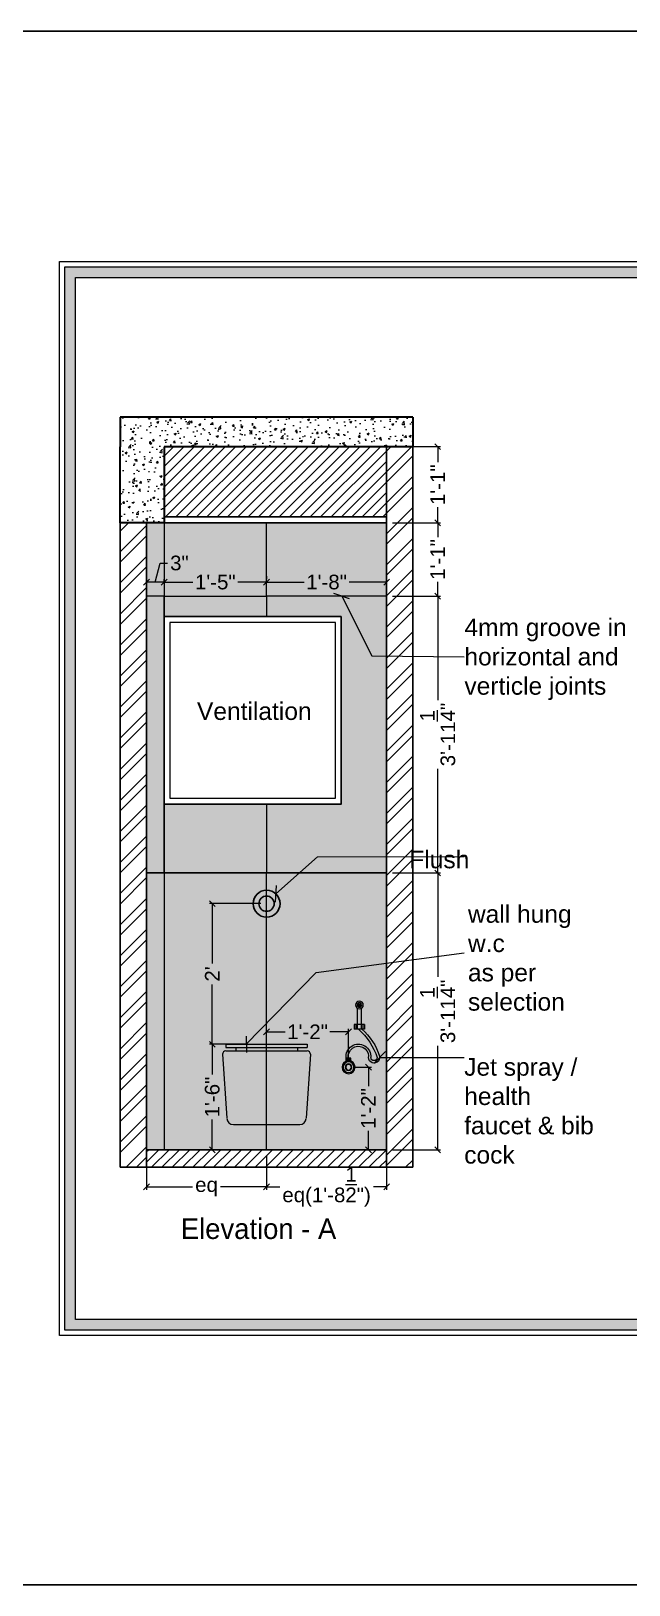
# Model space of a CAD drawing. Header units: millimetres. Extents: x 56222 to 3066687, y -650199 to -121287.
# Drawn here: x 149092.2 to 149194.3, y -184752.7 to -184487.5 of the extents above; entities that cross this region are included whole.
import ezdxf

# ---------------------------------------------------------------- set-up
doc = ezdxf.new("R2010")
doc.units = ezdxf.units.MM
doc.header["$MEASUREMENT"] = 0
doc.header["$PDMODE"] = 35
doc.layers.get('Defpoints').update_dxf_attribs({"color": 220})
for name, color, linetype, lineweight in [('COLUMN', 1, 'Continuous', 30), ('dim05', 1, 'Continuous', 13), ('ELEC.', 5, 'Continuous', 20), ('Flooring', 253, 'Continuous', 30), ('FURNITURE', 32, 'Continuous', 9), ('LABALLING', 1, 'Continuous', 25), ('NAME PLATE', 7, 'Continuous', 25), ('sec. mark', 5, 'Continuous', 25), ('wall', 7, 'Continuous', 30), ('XX~SLAB ( BEAM )~ ( DIM )', 7, 'Continuous', 9)]:
    doc.layers.add(name, color=color, linetype=linetype, lineweight=lineweight)
doc.layers.add('hatch', color=253, linetype='Continuous', lineweight=0, transparency=0.4)
doc.layers.add('SANIT', color=232, linetype='Continuous')
doc.styles.add('Aerial', font='arial.ttf')
doc.styles.add('Arial', font='arial.ttf')
doc.styles.add('DATE', font='swissc.ttf', dxfattribs={"height": 6.75})
doc.styles.get("Standard").update_dxf_attribs({"font": 'arial.ttf', "height": 6})
doc.dimstyles.new('ISO-25', dxfattribs={"dimtxt": 2.5, "dimasz": 1, "dimexe": 0.5, "dimexo": 1, "dimtad": 0, "dimdec": 1, "dimlunit": 4, "dimtxsty": 'Standard', "dimblk": 'OBLIQUE', "dimcen": 2.5, "dimclrd": 1, "dimclre": 1, "dimclrt": 5, "dimadec": 0, "dimazin": 0, "dimtfac": 1, "dimtdec": 1, "dimtmove": 0, "dimatfit": 3, "dimfxl": 1, "dimlwd": -1, "dimarcsym": 0})
doc.dimstyles.new('NEW ', dxfattribs={"dimtxt": 3, "dimasz": 2, "dimexe": 1, "dimexo": 1, "dimgap": 0.089996, "dimtad": 0, "dimtoh": 1, "dimzin": 3, "dimdsep": 46, "dimlunit": 4, "dimtxsty": 'Aerial', "dimblk": 'OBLIQUE', "dimcen": 0.089996, "dimdle": 1, "dimclrd": 252, "dimclre": 252, "dimclrt": 7, "dimadec": 0, "dimazin": 1, "dimtfac": 1, "dimtdec": 0, "dimtofl": 0, "dimtmove": 1, "dimatfit": 3, "dimldrblk": 'OBLIQUE', "dimfxl": 1, "dimtolj": 1, "dimtzin": 0, "dimlwd": 5, "dimlwe": 5, "dimarcsym": 0})

# ---------------------------------------------------------------- blocks, each defined once
blk = doc.blocks.new('sda sdasd')
at = {"ltscale": 0.25, "true_color": 0xffffff}
h = blk.add_hatch(color=7, dxfattribs=at)
h.dxf.hatch_style = 1
h.paths.add_polyline_path([(46521.76, -32072.17, 0.433848), (46521.2, -32071.58), (46507.32, -32071.58, 0.433848), (46506.76, -32072.17), (46507.49, -32083.1, 0.394848), (46508.6, -32084.15), (46519.92, -32084.15, 0.394848), (46521.03, -32083.1)])
h.paths.add_polyline_path([(46521.2, -32070.46), (46507.32, -32070.46), (46507.32, -32071.02), (46521.2, -32071.02)])
h.paths.add_polyline_path([(46519.53, -32071.02), (46508.99, -32071.02), (46508.99, -32071.58), (46519.53, -32071.58)])
at = {"layer": 'SANIT'}
for p, q in [((46507.32, -32070.46), (46507.32, -32071.02)), ((46507.32, -32070.46), (46521.2, -32070.46)), ((46507.32, -32071.02), (46521.2, -32071.02)), ((46508.99, -32071.02), (46508.99, -32071.58)), ((46519.53, -32071.02), (46519.53, -32071.58)), ((46521.2, -32070.46), (46521.2, -32071.02)), ((46506.76, -32072.17), (46507.49, -32083.1)), ((46507.32, -32071.58), (46521.2, -32071.58)), ((46521.76, -32072.17), (46521.03, -32083.1)), ((46508.6, -32084.15), (46519.92, -32084.15))]:
    blk.add_line(p, q, dxfattribs=at)
for centre, radius, start, end in [((46507.32, -32072.14), 0.558, 90, 183.8141), ((46521.2, -32072.14), 0.558, 356.1859, 90), ((46508.6, -32083.03), 1.12, 183.8141, 270), ((46519.92, -32083.03), 1.12, 270, 356.1859)]:
    blk.add_arc(centre, radius, start, end, dxfattribs=at)
blk = doc.blocks.new('_Oblique')
at = {"layer": 'wall', "color": 0, "lineweight": -2}
blk.add_line((-0.5, -0.5), (0.5, 0.5), dxfattribs=at)
blk = doc.blocks.new('*D1014')
at = {"layer": 'Defpoints', "color": 0, "lineweight": 25, "transparency": 16777216}
for p in [(149123.16, -184660.42), (149128.75, -184660.42), (149128.75, -184678.42)]:
    blk.add_point(p, dxfattribs=at)
at = {"layer": 'dim05', "color": 1, "linetype": 'Continuous', "lineweight": -2, "transparency": 16777216}
for p, q in [((149127.75, -184660.42), (149122.66, -184660.42)), ((149127.75, -184678.42), (149122.66, -184678.42))]:
    blk.add_line(p, q, dxfattribs=at)
at = {"layer": 'dim05', "color": 1, "linetype": 'Continuous', "transparency": 16777216}
for p, q in [((149123.16, -184660.42), (149123.16, -184665.59)), ((149123.16, -184678.42), (149123.16, -184673.25))]:
    blk.add_line(p, q, dxfattribs=at)
at = {"layer": 'dim05', "color": 1, "transparency": 16777216}
for p, rotation in [((149123.16, -184660.42), 90), ((149123.16, -184678.42), 270)]:
    blk.add_blockref('_Oblique', p, dxfattribs=dict(at, rotation=rotation))
at = {"layer": 'dim05', "color": 5, "lineweight": 25, "transparency": 16777216, "insert": (149123.16, -184669.42), "char_height": 2.5, "attachment_point": 5, "rotation": 90, "style": 'Arial'}
blk.add_mtext('1\'-6"', dxfattribs=at)
blk = doc.blocks.new('*D1015')
at = {"layer": 'Defpoints', "color": 0, "lineweight": 25, "transparency": 16777216}
for p in [(149123.16, -184636.42), (149132.43, -184636.42, -0.06), (149129.96, -184660.42)]:
    blk.add_point(p, dxfattribs=at)
at = {"layer": 'dim05', "color": 1, "linetype": 'Continuous', "lineweight": -2, "transparency": 16777216}
for p, q in [((149131.43, -184636.42), (149122.66, -184636.42)), ((149128.96, -184660.42), (149122.66, -184660.42))]:
    blk.add_line(p, q, dxfattribs=at)
at = {"layer": 'dim05', "color": 1, "linetype": 'Continuous', "transparency": 16777216}
for p, q in [((149123.16, -184636.42), (149123.16, -184646.62)), ((149123.16, -184660.42), (149123.16, -184650.22))]:
    blk.add_line(p, q, dxfattribs=at)
at = {"layer": 'dim05', "color": 1, "transparency": 16777216}
for p, rotation in [((149123.16, -184636.42), 90), ((149123.16, -184660.42), 270)]:
    blk.add_blockref('_Oblique', p, dxfattribs=dict(at, rotation=rotation))
at = {"layer": 'dim05', "color": 5, "lineweight": 25, "transparency": 16777216, "insert": (149123.16, -184648.42), "char_height": 2.5, "attachment_point": 5, "rotation": 90, "style": 'Arial'}
blk.add_mtext("2'", dxfattribs=at)
blk = doc.blocks.new('*D1016')
at = {"layer": 'Defpoints', "color": 0, "lineweight": 25, "transparency": 16777216}
for p in [(149111.93, -184678.42), (149132.43, -184678.42, -0.06), (149132.43, -184684.75)]:
    blk.add_point(p, dxfattribs=at)
at = {"layer": 'dim05', "color": 1, "linetype": 'Continuous', "lineweight": -2, "transparency": 16777216}
for p, q in [((149111.93, -184679.42), (149111.93, -184685.25)), ((149132.43, -184679.42), (149132.43, -184685.25))]:
    blk.add_line(p, q, dxfattribs=at)
at = {"layer": 'dim05', "color": 1, "linetype": 'Continuous', "transparency": 16777216}
for p, q in [((149111.93, -184684.75), (149119.8, -184684.75)), ((149132.43, -184684.75), (149124.56, -184684.75))]:
    blk.add_line(p, q, dxfattribs=at)
at = {"layer": 'dim05', "color": 1, "transparency": 16777216, "rotation": 180}
blk.add_blockref('_Oblique', (149111.93, -184684.75), dxfattribs=at)
at = {"layer": 'dim05', "color": 1, "transparency": 16777216}
blk.add_blockref('_Oblique', (149132.43, -184684.75), dxfattribs=at)
at = {"layer": 'dim05', "color": 5, "lineweight": 25, "transparency": 16777216, "insert": (149122.18, -184684.75), "char_height": 2.5, "attachment_point": 5, "style": 'Arial'}
blk.add_mtext('eq', dxfattribs=at)
blk = doc.blocks.new('*D1017')
at = {"layer": 'Defpoints', "color": 0, "lineweight": 25, "transparency": 16777216}
for p in [(149132.43, -184678.42, -0.06), (149152.93, -184678.42, -0.12), (149152.93, -184684.75)]:
    blk.add_point(p, dxfattribs=at)
at = {"layer": 'dim05', "color": 1, "linetype": 'Continuous', "lineweight": -2, "transparency": 16777216}
for p, q in [((149132.43, -184679.42), (149132.43, -184685.25)), ((149152.93, -184679.42), (149152.93, -184685.25))]:
    blk.add_line(p, q, dxfattribs=at)
at = {"layer": 'dim05', "color": 1, "linetype": 'Continuous', "transparency": 16777216}
for p, q in [((149132.43, -184684.75), (149134.69, -184684.75)), ((149152.93, -184684.75), (149150.67, -184684.75))]:
    blk.add_line(p, q, dxfattribs=at)
at = {"layer": 'dim05', "color": 1, "transparency": 16777216, "rotation": 180}
blk.add_blockref('_Oblique', (149132.43, -184684.75), dxfattribs=at)
at = {"layer": 'dim05', "color": 1, "transparency": 16777216}
blk.add_blockref('_Oblique', (149152.93, -184684.75), dxfattribs=at)
at = {"layer": 'dim05', "color": 5, "lineweight": 25, "transparency": 16777216, "insert": (149142.68, -184684.75), "char_height": 2.5, "attachment_point": 5, "style": 'Arial'}
blk.add_mtext('eq(1\'-8{\\H1x;\\S1/2;}")', dxfattribs=at)
blk = doc.blocks.new('*D1029')
at = {"layer": 'Defpoints', "color": 0, "lineweight": 25, "transparency": 16777216}
for p in [(149152.93, -184631.18), (149161.65, -184631.18), (149152.93, -184678.42, -0.12)]:
    blk.add_point(p, dxfattribs=at)
at = {"layer": 'dim05', "color": 1, "linetype": 'Continuous', "lineweight": -2, "transparency": 16777216}
for p, q in [((149153.93, -184631.18), (149162.15, -184631.18)), ((149153.93, -184678.42), (149162.15, -184678.42))]:
    blk.add_line(p, q, dxfattribs=at)
at = {"layer": 'dim05', "color": 1, "linetype": 'Continuous', "transparency": 16777216}
for p, q in [((149161.65, -184631.18), (149161.65, -184648.93)), ((149161.65, -184678.42), (149161.65, -184660.67))]:
    blk.add_line(p, q, dxfattribs=at)
at = {"layer": 'dim05', "color": 1, "transparency": 16777216}
for p, rotation in [((149161.65, -184631.18), 90), ((149161.65, -184678.42), 270)]:
    blk.add_blockref('_Oblique', p, dxfattribs=dict(at, rotation=rotation))
at = {"layer": 'dim05', "color": 5, "lineweight": 25, "transparency": 16777216, "insert": (149161.65, -184654.8), "char_height": 2.5, "attachment_point": 5, "rotation": 90, "style": 'Arial'}
blk.add_mtext('3\'-11{\\H1x;\\S1/4;}"', dxfattribs=at)
blk = doc.blocks.new('*D1030')
at = {"layer": 'Defpoints', "color": 0, "lineweight": 25, "transparency": 16777216}
for p in [(149152.93, -184583.93), (149161.65, -184583.93), (149152.93, -184631.18, -0.07)]:
    blk.add_point(p, dxfattribs=at)
at = {"layer": 'dim05', "color": 1, "linetype": 'Continuous', "lineweight": -2, "transparency": 16777216}
for p, q in [((149153.93, -184583.93), (149162.15, -184583.93)), ((149153.93, -184631.18), (149162.15, -184631.18))]:
    blk.add_line(p, q, dxfattribs=at)
at = {"layer": 'dim05', "color": 1, "linetype": 'Continuous', "transparency": 16777216}
for p, q in [((149161.65, -184583.93), (149161.65, -184601.69)), ((149161.65, -184631.18), (149161.65, -184613.42))]:
    blk.add_line(p, q, dxfattribs=at)
at = {"layer": 'dim05', "color": 1, "transparency": 16777216}
for p, rotation in [((149161.65, -184583.93), 90), ((149161.65, -184631.18), 270)]:
    blk.add_blockref('_Oblique', p, dxfattribs=dict(at, rotation=rotation))
at = {"layer": 'dim05', "color": 5, "lineweight": 25, "transparency": 16777216, "insert": (149161.65, -184607.56), "char_height": 2.5, "attachment_point": 5, "rotation": 90, "style": 'Arial'}
blk.add_mtext('3\'-11{\\H1x;\\S1/4;}"', dxfattribs=at)
blk = doc.blocks.new('*D1031')
at = {"layer": 'Defpoints', "color": 0, "lineweight": 25, "transparency": 16777216}
for p in [(149152.93, -184571.42), (149161.65, -184571.42), (149152.93, -184583.93, -0.03)]:
    blk.add_point(p, dxfattribs=at)
at = {"layer": 'dim05', "color": 1, "linetype": 'Continuous', "lineweight": -2, "transparency": 16777216}
for p, q in [((149153.93, -184571.42), (149162.15, -184571.42)), ((149153.93, -184583.93), (149162.15, -184583.93))]:
    blk.add_line(p, q, dxfattribs=at)
at = {"layer": 'dim05', "color": 1, "linetype": 'Continuous', "transparency": 16777216}
for p, q in [((149161.65, -184571.42), (149161.65, -184573.85)), ((149161.65, -184583.93), (149161.65, -184581.51))]:
    blk.add_line(p, q, dxfattribs=at)
at = {"layer": 'dim05', "color": 1, "transparency": 16777216}
for p, rotation in [((149161.65, -184571.42), 90), ((149161.65, -184583.93), 270)]:
    blk.add_blockref('_Oblique', p, dxfattribs=dict(at, rotation=rotation))
at = {"layer": 'dim05', "color": 5, "lineweight": 25, "transparency": 16777216, "insert": (149161.65, -184577.68), "char_height": 2.5, "attachment_point": 5, "rotation": 90, "style": 'Arial'}
blk.add_mtext('1\'-1"', dxfattribs=at)
blk = doc.blocks.new('*D1032')
at = {"layer": 'Defpoints', "color": 0, "lineweight": 25, "transparency": 16777216}
for p in [(149132.43, -184581.54), (149132.43, -184583.93), (149152.93, -184583.93, -0.03)]:
    blk.add_point(p, dxfattribs=at)
at = {"layer": 'dim05', "color": 1, "linetype": 'Continuous', "lineweight": -2, "transparency": 16777216}
for p, q in [((149132.43, -184582.93), (149132.43, -184581.04)), ((149152.93, -184582.93), (149152.93, -184581.04))]:
    blk.add_line(p, q, dxfattribs=at)
at = {"layer": 'dim05', "color": 1, "linetype": 'Continuous', "transparency": 16777216}
for p, q in [((149132.43, -184581.54), (149138.85, -184581.54)), ((149152.93, -184581.54), (149146.51, -184581.54))]:
    blk.add_line(p, q, dxfattribs=at)
at = {"layer": 'dim05', "color": 1, "transparency": 16777216, "rotation": 180}
blk.add_blockref('_Oblique', (149132.43, -184581.54), dxfattribs=at)
at = {"layer": 'dim05', "color": 1, "transparency": 16777216}
blk.add_blockref('_Oblique', (149152.93, -184581.54), dxfattribs=at)
at = {"layer": 'dim05', "color": 5, "lineweight": 25, "transparency": 16777216, "insert": (149142.68, -184581.54), "char_height": 2.5, "attachment_point": 5, "style": 'Arial'}
blk.add_mtext('1\'-8"', dxfattribs=at)
blk = doc.blocks.new('*D1033')
at = {"layer": 'Defpoints', "color": 0, "lineweight": 25, "transparency": 16777216}
for p in [(149114.93, -184581.54), (149114.93, -184581.54), (149132.43, -184581.54)]:
    blk.add_point(p, dxfattribs=at)
at = {"layer": 'dim05', "color": 1, "linetype": 'Continuous', "lineweight": -2, "transparency": 16777216}
for p, q in [((149114.93, -184580.54), (149114.93, -184581.04)), ((149132.43, -184580.54), (149132.43, -184581.04))]:
    blk.add_line(p, q, dxfattribs=at)
at = {"layer": 'dim05', "color": 1, "linetype": 'Continuous', "transparency": 16777216}
for p, q in [((149114.93, -184581.54), (149119.85, -184581.54)), ((149132.43, -184581.54), (149127.51, -184581.54))]:
    blk.add_line(p, q, dxfattribs=at)
at = {"layer": 'dim05', "color": 1, "transparency": 16777216, "rotation": 180}
blk.add_blockref('_Oblique', (149114.93, -184581.54), dxfattribs=at)
at = {"layer": 'dim05', "color": 1, "transparency": 16777216}
blk.add_blockref('_Oblique', (149132.43, -184581.54), dxfattribs=at)
at = {"layer": 'dim05', "color": 5, "lineweight": 25, "transparency": 16777216, "insert": (149123.68, -184581.54), "char_height": 2.5, "attachment_point": 5, "style": 'Arial'}
blk.add_mtext('1\'-5"', dxfattribs=at)
blk = doc.blocks.new('*D1034')
at = {"layer": 'Defpoints', "color": 0, "lineweight": 25, "transparency": 16777216}
for p in [(149111.93, -184581.54), (149111.93, -184581.54), (149114.93, -184582.47)]:
    blk.add_point(p, dxfattribs=at)
at = {"layer": 'dim05', "color": 1, "linetype": 'Continuous', "transparency": 16777216}
for p, q in [((149113.43, -184581.54), (149114.24, -184578.29)), ((149114.24, -184578.29), (149115.49, -184578.29)), ((149114.93, -184581.54), (149111.93, -184581.54))]:
    blk.add_line(p, q, dxfattribs=at)
at = {"layer": 'dim05', "color": 1, "linetype": 'Continuous', "lineweight": -2, "transparency": 16777216}
for p, q in [((149111.93, -184582.54), (149111.93, -184582.04)), ((149114.93, -184581.47), (149114.93, -184581.04))]:
    blk.add_line(p, q, dxfattribs=at)
at = {"layer": 'dim05', "color": 1, "transparency": 16777216, "rotation": 180}
blk.add_blockref('_Oblique', (149111.93, -184581.54), dxfattribs=at)
at = {"layer": 'dim05', "color": 1, "transparency": 16777216}
blk.add_blockref('_Oblique', (149114.93, -184581.54), dxfattribs=at)
at = {"layer": 'dim05', "color": 5, "lineweight": 25, "transparency": 16777216, "insert": (149117.55, -184578.29), "char_height": 2.5, "attachment_point": 5, "style": 'Arial'}
blk.add_mtext('3"', dxfattribs=at)
blk = doc.blocks.new('*D1035')
at = {"layer": 'Defpoints', "color": 0, "lineweight": 25, "transparency": 16777216}
for p in [(149146.43, -184658.29), (149132.43, -184660.42), (149146.43, -184664.35)]:
    blk.add_point(p, dxfattribs=at)
at = {"layer": 'dim05', "color": 1, "linetype": 'Continuous', "lineweight": -2, "transparency": 16777216}
for p, q in [((149132.43, -184659.42), (149132.43, -184657.79)), ((149146.43, -184663.35), (149146.43, -184657.79))]:
    blk.add_line(p, q, dxfattribs=at)
at = {"layer": 'dim05', "color": 1, "linetype": 'Continuous', "transparency": 16777216}
for p, q in [((149132.43, -184658.29), (149135.6, -184658.29)), ((149146.43, -184658.29), (149143.26, -184658.29))]:
    blk.add_line(p, q, dxfattribs=at)
at = {"layer": 'dim05', "color": 1, "transparency": 16777216, "rotation": 180}
blk.add_blockref('_Oblique', (149132.43, -184658.29), dxfattribs=at)
at = {"layer": 'dim05', "color": 1, "transparency": 16777216}
blk.add_blockref('_Oblique', (149146.43, -184658.29), dxfattribs=at)
at = {"layer": 'dim05', "color": 5, "lineweight": 25, "transparency": 16777216, "insert": (149139.43, -184658.29), "char_height": 2.5, "attachment_point": 5, "style": 'Arial'}
blk.add_mtext('1\'-2"', dxfattribs=at)
blk = doc.blocks.new('*D1038')
at = {"layer": 'Defpoints', "color": 0, "lineweight": 25, "transparency": 16777216}
for p in [(149152.93, -184558.42), (149161.65, -184558.42), (149152.93, -184571.42)]:
    blk.add_point(p, dxfattribs=at)
at = {"layer": 'dim05', "color": 1, "linetype": 'Continuous', "lineweight": -2, "transparency": 16777216}
for p, q in [((149153.93, -184558.42), (149162.15, -184558.42)), ((149153.93, -184571.42), (149162.15, -184571.42))]:
    blk.add_line(p, q, dxfattribs=at)
at = {"layer": 'dim05', "color": 1, "linetype": 'Continuous', "transparency": 16777216}
for p, q in [((149161.65, -184558.42), (149161.65, -184561.09)), ((149161.65, -184571.42), (149161.65, -184568.75))]:
    blk.add_line(p, q, dxfattribs=at)
at = {"layer": 'dim05', "color": 1, "transparency": 16777216}
for p, rotation in [((149161.65, -184558.42), 90), ((149161.65, -184571.42), 270)]:
    blk.add_blockref('_Oblique', p, dxfattribs=dict(at, rotation=rotation))
at = {"layer": 'dim05', "color": 5, "lineweight": 25, "transparency": 16777216, "insert": (149161.65, -184564.92), "char_height": 2.5, "attachment_point": 5, "rotation": 90, "style": 'Arial'}
blk.add_mtext('1\'-1"', dxfattribs=at)
blk = doc.blocks.new('HANDSPRAY')
at = {"layer": 'SANIT'}
h = blk.add_hatch(dxfattribs=at)
h.set_pattern_fill('DOTS', color=256, scale=100, angle=270, style=0)
h.set_pattern_definition([(90, (24140.49514, 35168.0262), (0.2395833333, 0.1197916667), [0, -0.2395833333])])
h.paths.add_polyline_path([(20863.85, 3019.23, -1), (20863.05, 3019.23, -1)])
for p, q in [((20863.11, 3015.12), (20863.11, 3018.66)), ((20863.79, 3015.12), (20863.79, 3018.66)), ((20862.56, 3015.89), (20862.86, 3015.89)), ((20862.56, 3015.89), (20862.56, 3015.12)), ((20862.86, 3015.89), (20862.86, 3015.12)), ((20864.04, 3015.89), (20864.33, 3015.89)), ((20864.04, 3015.89), (20864.04, 3015.12)), ((20864.33, 3015.89), (20864.33, 3015.12)), ((20862.56, 3015.12), (20864.33, 3015.12)), ((20864.94, 3010.18), (20865.73, 3010.18)), ((20864.94, 3009.63), (20864.94, 3010.18)), ((20865.05, 3010.18), (20865.05, 3009.68)), ((20865.21, 3010.18), (20865.21, 3009.71)), ((20865.47, 3010.18), (20865.47, 3009.7)), ((20865.63, 3010.18), (20865.63, 3009.66)), ((20865.73, 3009.63), (20865.73, 3010.18)), ((20865.17, 3009.53), (20865.17, 3009.52)), ((20865.5, 3009.53), (20865.5, 3009.51))]:
    blk.add_line(p, q, dxfattribs=at)
blk.add_lwpolyline([(20862.86, 3015.89), (20864.33, 3015.89)], dxfattribs=at)
for centre, radius in [((20863.45, 3019.23), 0.663), ((20863.45, 3019.23), 0.398), ((20865.31, 3008.61), 1.11), ((20865.31, 3008.61), 0.929), ((20865.31, 3008.61), 0.575), ((20865.31, 3008.61), 0.486)]:
    blk.add_circle(centre, radius, dxfattribs=at)
for centre, radius, start, end in [((20869.69, 3007.47), 10.13, 130.9639, 162.7048), ((20871.18, 3006.67), 11.34, 131.8666, 161.6382), ((20860.95, 3010.28), 0.955, 168.0925, 16.222), ((20860.96, 3010.27), 0.543, 182.6562, 359.3006), ((20863.62, 3010.44), 2.12, 353.1553, 184.7321), ((20863.62, 3010.44), 1.75, 353.1553, 176.3727)]:
    blk.add_arc(centre, radius, start, end, dxfattribs=at)
blk = doc.blocks.new('*D1122')
at = {"layer": 'Defpoints', "color": 0, "lineweight": 25, "transparency": 16777216}
for p in [(149146.43, -184664.34), (149146.43, -184678.42), (149149.82, -184678.42)]:
    blk.add_point(p, dxfattribs=at)
at = {"layer": 'dim05', "color": 1, "linetype": 'Continuous', "lineweight": -2, "transparency": 16777216}
for p, q in [((149147.43, -184664.34), (149150.32, -184664.34)), ((149147.43, -184678.42), (149150.32, -184678.42))]:
    blk.add_line(p, q, dxfattribs=at)
at = {"layer": 'dim05', "color": 1, "linetype": 'Continuous', "transparency": 16777216}
for p, q in [((149149.82, -184664.34), (149149.82, -184667.55)), ((149149.82, -184678.42), (149149.82, -184675.21))]:
    blk.add_line(p, q, dxfattribs=at)
at = {"layer": 'dim05', "color": 1, "transparency": 16777216}
for p, rotation in [((149149.82, -184664.34), 90), ((149149.82, -184678.42), 270)]:
    blk.add_blockref('_Oblique', p, dxfattribs=dict(at, rotation=rotation))
at = {"layer": 'dim05', "color": 5, "lineweight": 25, "transparency": 16777216, "insert": (149149.82, -184671.38), "char_height": 2.5, "attachment_point": 5, "rotation": 90, "style": 'Arial'}
blk.add_mtext('1\'-2"', dxfattribs=at)

msp = doc.modelspace()

# ---------------------------------------------------------------- hatches: boundary and pattern name
at = {"layer": 'hatch', "linetype": 'Continuous', "lineweight": 25}
h = msp.add_hatch(dxfattribs=at)
h.set_pattern_fill('AR-CONC', color=256, scale=0.5)
h.set_pattern_definition([(50, (-15.6628, -10.475), (3.586300913, -0.313760675), [0.375, -4.125]), (355, (-15.663, -10.475), (-0.69375667, 3.76096067), [0.3, -3.3]), (100.4514445, (-15.364, -10.501), (2.892544234, 3.447199955), [0.31870096, -3.50571056]), (46.1842, (-15.663, -9.475), (5.33620665, -0.8275964), [0.5625, -6.1875]), (96.6356355, (-15.218, -9.544), (4.67330973, 4.870593), [0.47805171, -5.2585688]), (351.184164, (-15.663, -9.475), (4.67330973, 4.870593), [0.45, -4.95]), (21, (-15.1628, -9.725), (2.98453526, -2.013094453), [0.375, -4.125]), (326, (-15.163, -9.725), (1.21657666, 3.625750225), [0.3, -3.3]), (71.4514447, (-14.914, -9.8927), (4.201111884, 1.612655764), [0.31870095, -3.50571056]), (37.5, (-15.6628, -10.4749), (0.0607992766, 1.664469269), [0, -3.26, 0, -3.35, 0, -3.3125]), (7.5, (-15.6628, -10.475), (1.315347687, 1.97205856), [0, -1.91, 0, -3.185, 0, -1.2625]), (327.5, (-16.7778, -10.4749), (2.669112181, -0.112774359), [0, -1.25, 0, -3.9, 0, -5.175]), (317.5, (-17.2778, -10.475), (2.915930847, 0.500524912), [0, -1.625, 0, -2.59, 0, -3.675])])
h.paths.add_polyline_path([(149157.428, -184553.361), (149107.428, -184553.361), (149107.428, -184558.422), (149107.428, -184571.422), (149114.926, -184571.422), (149114.926, -184558.422), (149157.428, -184558.422)])
h = msp.add_hatch(dxfattribs=at)
h.set_pattern_fill('ANSI32', color=256, scale=10, style=0)
h.set_pattern_definition([(45, (-15.663, -10.475), (-2.65165043, 2.65165043), []), (45, (-13.895, -10.475), (-2.65165043, 2.65165043), [])])
h.paths.add_polyline_path([(149157.428, -184558.422), (149152.928, -184558.422), (149152.928, -184564.361), (149152.929, -184564.361), (149152.929, -184583.934), (149152.929, -184583.934), (149152.928, -184631.178), (149152.928, -184678.422), (149152.928, -184681.421), (149157.428, -184681.421)])
h.paths.add_polyline_path([(149111.928, -184571.422), (149107.428, -184571.422), (149107.428, -184681.422), (149111.928, -184681.422)])
h = msp.add_hatch(dxfattribs=at)
h.set_pattern_fill('ANSI31', color=6, scale=10)
h.set_pattern_definition([(45, (-15.6628, -10.4749), (-0.8838834765, 0.8838834765), [])])
h.paths.add_polyline_path([(149152.928, -184558.422), (149114.926, -184558.422), (149114.926, -184570.422), (149152.928, -184570.422)])
at = {"layer": 'hatch', "linetype": 'Continuous', "lineweight": 25, "true_color": 0xe9d9ba, "transparency": 33554546}
h = msp.add_hatch(dxfattribs=at)
h.set_pattern_fill('AR-CONC', color=254, scale=0.1)
h.set_pattern_definition([(50, (-26.7948, 421.11765), (0.7172601826, -0.062752135), [0.075, -0.825]), (355, (-26.7948, 421.11765), (-0.1387513336, 0.7521921337), [0.06, -0.66]), (100.45144446, (-26.73505, 421.1124), (0.5785088467, 0.689439991), [0.063740192, -0.701142112]), (46.1842, (-26.7948, 421.31765), (1.0672413307, -0.1655192808), [0.1125, -1.2375]), (96.6356355, (-26.7059, 421.3039), (0.9346619457, 0.974118601), [0.095610342, -1.05171376]), (351.184164, (-26.7948, 421.3176), (0.934661945, 0.9741186003), [0.09, -0.990000001]), (21, (-26.6948, 421.26765), (0.5969070521, -0.4026188907), [0.075, -0.825]), (326, (-26.6948, 421.26765), (0.243315332, 0.725150045), [0.06, -0.66]), (71.45144474, (-26.6451, 421.2341), (0.8402223767, 0.3225311528), [0.06374019, -0.701142112]), (37.5, (-26.79482, 421.11765), (0.01215985532, 0.33289385383), [0, -0.652, 0, -0.67, 0, -0.6625]), (7.5, (-26.79482, 421.11765), (0.26306953744, 0.3944117119), [0, -0.382, 0, -0.637, 0, -0.2525]), (327.5, (-27.01782, 421.11765), (0.53382243617, -0.02255487173), [0, -0.25, 0, -0.78, 0, -1.035]), (317.5, (-27.1178, 421.11765), (0.5831861693, 0.1001049823), [0, -0.325, 0, -0.518, 0, -0.735])])
h.paths.add_polyline_path([(149132.428, -184619.421), (149114.929, -184619.421), (149114.929, -184631.177), (149132.428, -184631.177)])
h.paths.add_polyline_path([(149152.928, -184583.933), (149132.429, -184583.933), (149132.428, -184587.421), (149145.178, -184587.421), (149145.178, -184619.421), (149132.429, -184619.421), (149132.429, -184631.177), (149152.928, -184631.177)])
h.paths.add_polyline_path([(149152.929, -184571.422), (149132.429, -184571.422), (149132.429, -184583.933), (149152.928, -184583.933), (149152.929, -184583.933)])
h.paths.add_polyline_path([(149132.429, -184571.422), (149114.933, -184571.422), (149114.933, -184583.933), (149132.429, -184583.933)])
h.paths.add_polyline_path([(149132.429, -184583.933), (149114.929, -184583.933), (149114.929, -184587.421), (149132.428, -184587.421)])
h.paths.add_polyline_path([(149114.93, -184571.422), (149114.929, -184571.422), (149114.929, -184583.932), (149114.933, -184583.932), (149114.933, -184571.422), (149114.93, -184571.422), (149114.929, -184583.932), (149114.929, -184583.932), (149114.929, -184571.422), (149111.928, -184571.421), (149111.928, -184583.932), (149114.929, -184583.932)])
h.paths.add_polyline_path([(149114.929, -184583.933), (149111.928, -184583.933), (149111.928, -184611.421), (149111.928, -184631.174), (149114.862, -184631.178), (149114.927, -184631.178), (149114.927, -184631.177), (149111.933, -184631.176), (149111.933, -184631.178), (149114.862, -184631.178), (149111.933, -184631.174), (149111.933, -184631.176), (149114.927, -184631.177)])
h.paths.add_polyline_path([(149114.929, -184631.178), (149114.862, -184631.178), (149111.933, -184631.178), (149111.923, -184678.418), (149114.919, -184678.422)])
h.paths.add_polyline_path([(149132.428, -184631.178), (149114.929, -184631.178), (149114.929, -184678.422), (149132.428, -184678.422)])
h.paths.add_polyline_path([(149152.928, -184631.178), (149132.428, -184631.178), (149132.428, -184678.422), (149152.928, -184678.422)])
at = {"layer": 'hatch', "linetype": 'Continuous', "lineweight": 25}
h = msp.add_hatch(dxfattribs=at)
h.set_pattern_fill('ANSI31', color=256, scale=10, style=0)
h.set_pattern_definition([(45, (-6142.6576, -3325.7549), (-0.8838834765, 0.8838834765), [])])
h.paths.add_polyline_path([(149152.928, -184678.422), (149130.678, -184678.422), (149111.928, -184678.422), (149111.928, -184681.422), (149152.928, -184681.422)])
h = msp.add_hatch(dxfattribs=at)
h.set_pattern_fill('ANSI31', color=256, scale=10, style=0)
h.set_pattern_definition([(45, (-6130.1747, -3325.7549), (-0.8838834765, 0.8838834765), [])])
h.paths.add_polyline_path([(149262.968, -184678.422), (149238.779, -184678.422), (149215.157, -184678.422), (149190.968, -184678.422), (149199.454, -184678.422), (149199.454, -184681.422), (149262.968, -184681.422)])
at = {"layer": 'NAME PLATE', "true_color": 0xd39e00}
h = msp.add_hatch(color=42, dxfattribs=at)
h.paths.add_polyline_path([(149097.978, -184527.747), (149097.978, -184709.212), (149355.787, -184709.212), (149355.787, -184527.747)])
h.paths.add_polyline_path([(149099.787, -184529.556), (149353.977, -184529.556), (149353.977, -184707.403), (149099.787, -184707.403)], flags=16)

# ---------------------------------------------------------------- linework, layer by layer
at = {"color": 6, "lineweight": 30}
for p, q in [((149152.928, -184571.422), (149111.928, -184571.422)), ((149152.928, -184570.422), (149114.926, -184570.422))]:
    msp.add_line(p, q, dxfattribs=at)
at = {"color": 3, "lineweight": 30, "ltscale": 0.25}
for radius in [2.304, 1.304]:
    msp.add_circle((149132.428, -184636.422, -0.059), radius, dxfattribs=at)
at = {"layer": 'COLUMN', "linetype": 'Continuous', "lineweight": 25}
msp.add_line((149114.93, -184571.422), (149114.926, -184678.422), dxfattribs=at)
at = {"layer": 'dim05', "color": 1, "lineweight": 35}
for p, q in [((149157.428, -184553.361), (149107.428, -184553.361)), ((149107.428, -184553.361), (149107.428, -184558.422)), ((149157.428, -184553.361, 0.003), (149157.428, -184558.422, 0.003)), ((149157.428, -184558.422), (149114.926, -184558.422))]:
    msp.add_line(p, q, dxfattribs=at)
msp.add_lwpolyline([(149114.926, -184558.422), (149114.926, -184571.422), (149107.428, -184571.422), (149107.428, -184558.422)], dxfattribs=at)
at = {"layer": 'Flooring', "ltscale": 4}
msp.add_line((149152.928, -184678.421, -0.123), (149111.928, -184678.422), dxfattribs=at)
at = {"layer": 'FURNITURE'}
for points in [[(149111.928, -184571.421), (149114.93, -184571.422), (149114.929, -184583.933), (149111.927, -184583.932)], [(149132.429, -184571.421), (149114.929, -184571.422), (149114.929, -184583.933), (149132.429, -184583.933)], [(149132.429, -184571.422), (149152.929, -184571.422), (149152.929, -184583.933), (149132.429, -184583.933)], [(149111.933, -184631.174), (149114.929, -184631.178), (149114.919, -184678.422), (149111.923, -184678.418)], [(149132.428, -184631.178), (149114.927, -184631.178), (149114.927, -184678.422), (149132.428, -184678.422)], [(149132.428, -184631.178), (149152.928, -184631.178), (149152.928, -184678.422), (149132.428, -184678.422)]]:
    msp.add_lwpolyline(points, close=True, dxfattribs=at)
for points in [[(149111.928, -184611.421), (149111.928, -184631.176), (149114.927, -184631.177), (149114.929, -184583.933), (149111.928, -184583.932), (149111.928, -184611.421)], [(149132.428, -184619.421), (149132.428, -184631.177), (149114.928, -184631.177), (149114.929, -184583.933), (149132.429, -184583.933), (149132.428, -184587.421)], [(149132.428, -184619.421), (149132.428, -184631.177), (149152.928, -184631.178), (149152.929, -184583.934), (149132.429, -184583.933), (149132.428, -184587.421)]]:
    msp.add_lwpolyline(points, dxfattribs=at)
at = {"layer": 'NAME PLATE', "color": 42, "true_color": 0xd39e00}
for points in [[(149097.073, -184526.842), (149356.691, -184526.842), (149356.691, -184710.117), (149097.073, -184710.117)], [(149097.978, -184527.747), (149355.787, -184527.747), (149355.787, -184709.212), (149097.978, -184709.212)], [(149099.787, -184529.556), (149353.977, -184529.556), (149353.977, -184707.403), (149099.787, -184707.403)]]:
    msp.add_lwpolyline(points, close=True, dxfattribs=at)
at = {"layer": 'wall', "lineweight": 30}
for p, q in [((149152.928, -184558.422), (149152.928, -184681.422, -0.126)), ((149157.428, -184558.422), (149157.428, -184681.422, -0.126)), ((149107.428, -184571.422), (149107.428, -184681.422)), ((149111.924, -184571.421), (149111.928, -184681.422)), ((149111.928, -184631.178), (149152.928, -184631.177, -0.074)), ((149157.428, -184681.421, -0.126), (149107.428, -184681.422))]:
    msp.add_line(p, q, dxfattribs=at)
msp.add_lwpolyline([(149145.178, -184587.421), (149114.928, -184587.421), (149114.928, -184619.421), (149145.178, -184619.421)], close=True, dxfattribs=at)
at = {"layer": 'wall', "lineweight": 0}
msp.add_lwpolyline([(149144.178, -184588.421), (149115.928, -184588.421), (149115.928, -184618.421), (149144.178, -184618.421)], close=True, dxfattribs=at)
at = {"layer": 'XX~SLAB ( BEAM )~ ( DIM )', "color": 85, "lineweight": 30, "true_color": 0x58ba48}
msp.add_lwpolyline([(148898.978, -184487.49), (149750.829, -184487.49), (149750.829, -184752.696), (148898.978, -184752.696)], close=True, dxfattribs=at)

# ---------------------------------------------------------------- block references
at = {"layer": 'ELEC.'}
msp.add_blockref('sda sdasd', (102618.167, -152589.959, -0.059), dxfattribs=at)
at = {"layer": 'FURNITURE', "xscale": -1}
msp.add_blockref('HANDSPRAY', (170011.737, -187672.944), dxfattribs=at)

# ---------------------------------------------------------------- texts
at = {"layer": 'LABALLING', "lineweight": 5, "ltscale": 4, "char_height": 3}
for s, insert, width, attachment_point in [('4mm groove in horizontal and verticle joints', (149166.214, -184587.753), 34.35798, 1), ('\\pxql;Ventilation', (149150.385, -184602.063), 29.83328, 3), ('\\pxql;wall hung w.c \\Pas per selection', (149190.369, -184654.722), 23.55154, 9), ('\\pxql;Jet spray / health \\Pfaucet & bib cock', (149189.843, -184680.828), 23.66544, 9)]:
    msp.add_mtext(s, dxfattribs=dict(at, insert=insert, width=width, attachment_point=attachment_point))
at = {"layer": 'LABALLING', "lineweight": 5, "ltscale": 4, "insert": (149167.048, -184630.423, -0.074), "char_height": 3, "attachment_point": 9}
msp.add_mtext('\\pxql;Flush', dxfattribs=at)
at = {"layer": 'sec. mark', "lineweight": 20, "insert": (149096.158, -184690.153), "char_height": 3.5, "attachment_point": 1, "style": 'DATE'}
msp.add_mtext_dynamic_manual_height_columns('\\pxqc;{\\fCentury Gothic|b0|i0|c0|p34;\\C5;Elevation - A}', width=69.80774, gutter_width=1.159, heights=[0], dxfattribs=at)

# ---------------------------------------------------------------- dimensions: what is measured, and where the dimension line sits
at = {"layer": 'dim05', "color": 27, "lineweight": 25, "true_color": 0x7d5120}
for base, p1, p2, override, picture, middle in [((149161.654, -184558.422), (149152.928, -184571.422), (149152.928, -184558.422), {"dimdec": 0, "dimtxsty": 'Arial', "dimtmove": 1}, '*D1038', (149161.654, -184564.922)), ((149161.654, -184571.422), (149152.928, -184583.933, -0.026), (149152.929, -184571.422), {"dimdec": 0, "dimtxsty": 'Arial', "dimtmove": 1}, '*D1031', (149161.654, -184577.677)), ((149161.654, -184583.934), (149152.928, -184631.177, -0.074), (149152.928, -184583.934), {"dimdec": 2, "dimtxsty": 'Arial', "dimtmove": 1}, '*D1030', (149161.654, -184607.556)), ((149161.654, -184631.178), (149152.928, -184678.421, -0.123), (149152.929, -184631.178), {"dimdec": 2, "dimtxsty": 'Arial', "dimtmove": 1}, '*D1029', (149161.654, -184654.8)), ((149123.157, -184636.422), (149129.96, -184660.422), (149132.428, -184636.422, -0.059), {"dimdec": 2, "dimtxsty": 'Arial', "dimtmove": 1}, '*D1015', (149123.157, -184648.422)), ((149123.157, -184660.422), (149128.751, -184678.422), (149128.751, -184660.422), {"dimdec": 2, "dimtxsty": 'Arial', "dimtmove": 1}, '*D1014', (149123.157, -184669.422)), ((149149.82, -184678.422), (149146.428, -184664.339), (149146.428, -184678.422), {"dimdec": 2, "dimtxsty": 'Arial', "dimtmove": 1}, '*D1122', (149149.82, -184671.38))]:
    dim = msp.add_linear_dim(base=base, p1=p1, p2=p2, angle=90, dimstyle='ISO-25', override=override, dxfattribs=at)
    dim.commit()
    dim.dimension.update_dxf_attribs({"geometry": picture, "text_midpoint": middle})
dim = msp.add_linear_dim(base=(149111.928, -184581.543), p1=(149114.929, -184582.473), p2=(149111.928, -184581.542), dimstyle='ISO-25', override={"dimdec": 0, "dimtxsty": 'Arial', "dimtmove": 1}, dxfattribs=at)
dim.commit()
dim.dimension.update_dxf_attribs({"geometry": '*D1034', "text_midpoint": (149116.118, -184578.291), "dimtype": 160})
for base, p1, p2, override, picture, middle in [((149114.9293, -184581.5426), (149132.4292, -184581.5426), (149114.9293, -184581.5426), {"dimdec": 0, "dimtxsty": 'Arial', "dimtmove": 1}, '*D1033', (149123.6792, -184581.5426)), ((149132.429, -184581.543), (149152.928, -184583.933, -0.026), (149132.429, -184583.933), {"dimdec": 0, "dimtxsty": 'Arial', "dimtmove": 1}, '*D1032', (149142.679, -184581.543)), ((149146.428, -184658.288), (149132.428, -184660.422), (149146.428, -184664.352), {"dimdec": 2, "dimtxsty": 'Arial', "dimtmove": 1}, '*D1035', (149139.428, -184658.288))]:
    dim = msp.add_linear_dim(base=base, p1=p1, p2=p2, dimstyle='ISO-25', override=override, dxfattribs=at)
    dim.commit()
    dim.dimension.update_dxf_attribs({"geometry": picture, "text_midpoint": middle})
for base, p1, p2, text, picture, middle in [((149132.428, -184684.751), (149111.928, -184678.422), (149132.428, -184678.421, -0.061), 'eq', '*D1016', (149122.178, -184684.751)), ((149152.928, -184684.751), (149132.428, -184678.421, -0.061), (149152.928, -184678.421, -0.123), 'eq(<>)', '*D1017', (149142.678, -184684.751))]:
    dim = msp.add_linear_dim(base=base, p1=p1, p2=p2, text=text, dimstyle='ISO-25', override={"dimdec": 2, "dimtxsty": 'Arial', "dimtmove": 1}, dxfattribs=at)
    dim.commit()
    dim.dimension.update_dxf_attribs({"geometry": picture, "text_midpoint": middle})

# ---------------------------------------------------------------- leaders
at = {"layer": 'LABALLING', "lineweight": 5, "ltscale": 2}
for points in [[(149145.259, -184583.934), (149150.389, -184594.113), (149166.178, -184594.299)], [(149134.008, -184634.744, -0.059), (149141.155, -184628.425, -0.059), (149166.178, -184628.379, -0.059)], [(149128.96, -184660.422), (149140.901, -184648.152), (149166.178, -184644.826)], [(149151.737, -184662.676), (149166.178, -184662.676)]]:
    msp.add_leader(points, dimstyle='NEW ', override={"dimexe": 7, "dimexo": 7, "dimclrd": 1, "dimfxl": 200, "dimfxlon": 1, "dimarcsym": 2}, dxfattribs=at)

doc.saveas('drawing.dxf')
